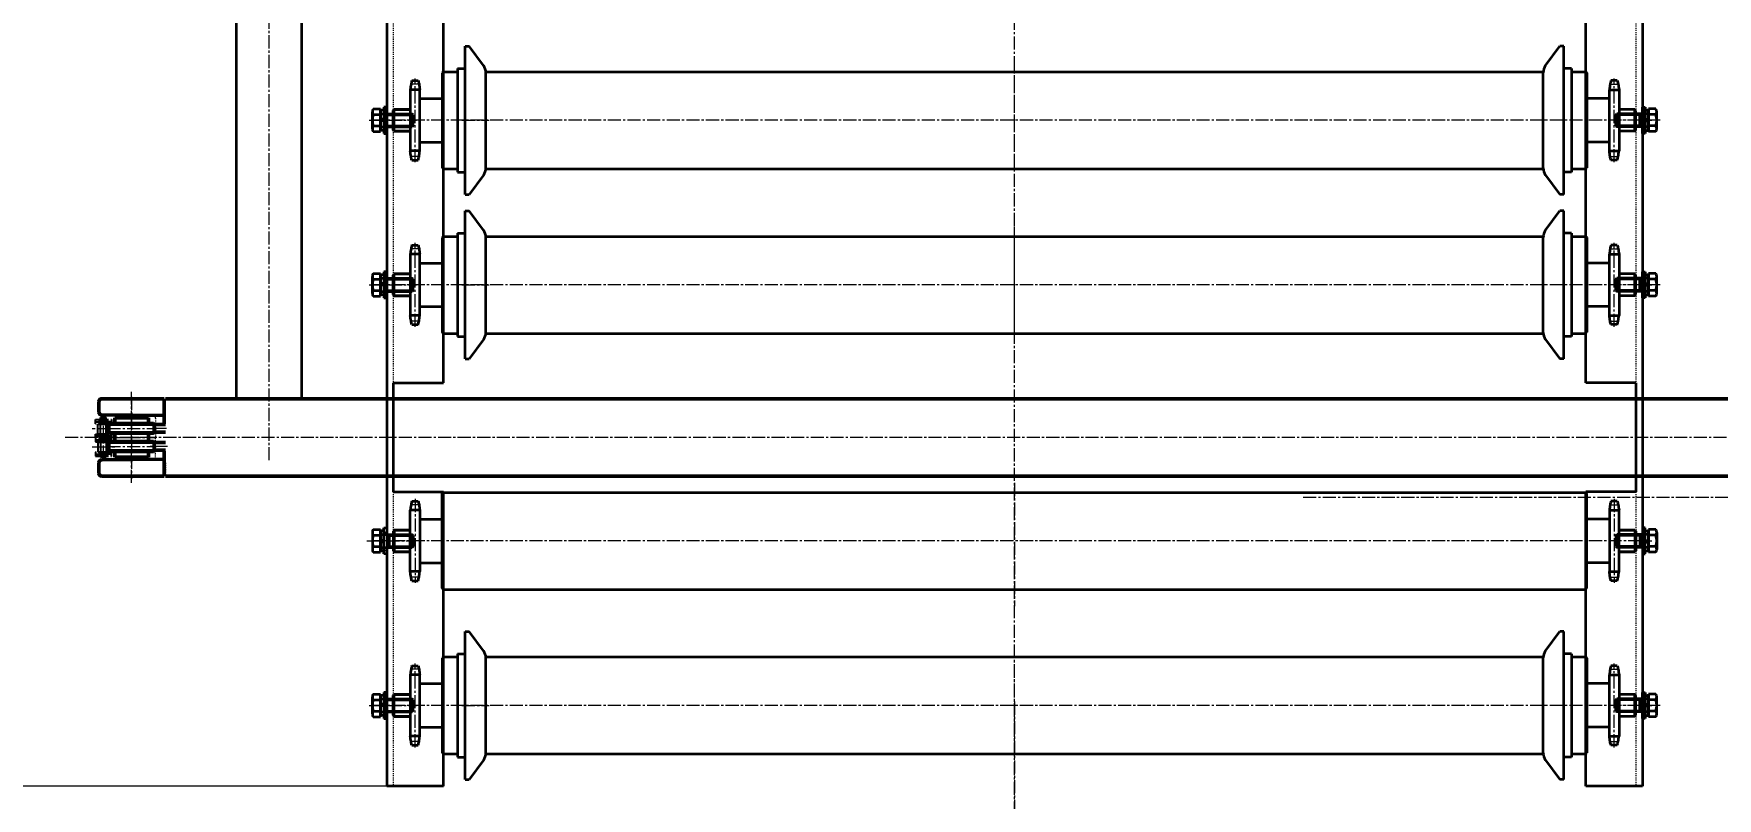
# Model space of a CAD drawing. Header units: millimetres. Extents: x -67280 to 67280, y -47520 to 47520.
# Drawn here: x -48148 to -46603, y -13419 to -12717 of the extents above; entities that cross this region are included whole.
import ezdxf

# ---------------------------------------------------------------- set-up
doc = ezdxf.new("R2010")
doc.units = ezdxf.units.MM
for name, pattern in [('双点画线', [22, 12, -2, 2, -2, 2, -2]), ('点画线', [18, 12, -2, 2, -2]), ('虚线', [2, 1, -1])]:
    doc.linetypes.add(name, pattern=pattern)
doc.layers.get('0').update_dxf_attribs({"lineweight": 35})
for name, color, linetype, lineweight in [('ACADAM_0', 7, 'Continuous', 18), ('ACADAM_11', 3, '双点画线', 18), ('ACADAM_3', 6, '虚线', 18), ('ACADAM_7', 142, '点画线', 18), ('ACAD细实线', 2, 'Continuous', 18), ('EB0', 7, 'Continuous', 35), ('EB0_1', 7, 'Continuous', 35), ('中心线层', 1, '点画线', 18), ('剖面线层', 6, 'Continuous', 18), ('尺寸线层', 4, 'Continuous', 18), ('粗实线层', 7, 'Continuous', 35), ('虚线层', 100, '虚线', 18)]:
    doc.layers.add(name, color=color, linetype=linetype, lineweight=lineweight)
doc.styles.add('标准', font='', dxfattribs={"width": 0.667})
doc.styles.get('标准').set_extended_font_data('宋体')
doc.dimstyles.new('标准', dxfattribs={"dimscale": 160, "dimtxt": 2, "dimasz": 1, "dimexe": 1, "dimexo": 0, "dimgap": 1, "dimtad": 1, "dimdec": 1, "dimdsep": 46, "dimtxsty": '标准', "dimblk": '_CAXARROW', "dimcen": 0, "dimdle": 2, "dimaunit": 1, "dimadec": 0, "dimazin": 2, "dimtfac": 0.707107, "dimtdec": 3, "dimtmove": 0, "dimatfit": 3, "dimfxl": 0, "dimfrac": 2, "dimtolj": 1, "dimarcsym": 0})

# ---------------------------------------------------------------- blocks, each defined once
blk = doc.blocks.new('*X501')
at = {"layer": '尺寸线层', "linetype": 'Continuous', "lineweight": 18}
for points in [[(-51183.3, -8857.3), (-51163.3, -9017.3), (-51203.3, -9017.3)], [(-51183.3, -14032.3), (-51163.3, -13872.3), (-51203.3, -13872.3)]]:
    blk.add_hatch(color=0, dxfattribs=at).paths.add_polyline_path(points, flags=0)
at = {"layer": '尺寸线层', "color": 0}
for p, q in [((-50396.4, -8857.3), (-51343.3, -8857.3)), ((-46008, -14032.3), (-51343.3, -14032.3))]:
    blk.add_line(p, q, dxfattribs=at)
at = {"layer": '尺寸线层', "color": 0, "linetype": 'Continuous', "lineweight": 18}
blk.add_line((-51183.3, -8857.3), (-51183.3, -14032.3), dxfattribs=at)
at = {"layer": '尺寸线层', "color": 0, "insert": (-51503.3, -11444.8), "char_height": 320, "width": 1231.786, "attachment_point": 5, "rotation": 90, "line_spacing_factor": 1.15057, "style": '标准'}
blk.add_mtext('\\T1.1;5175', dxfattribs=at)
blk = doc.blocks.new('_CAXARROW')
blk.add_hatch(color=0).paths.add_polyline_path([(0, 0), (-1, 0.125), (-1, -0.125)], flags=0)
blk = doc.blocks.new('*X1348')
at = {"layer": '中心线层'}
blk.add_line((0, 1280), (0, -1473), dxfattribs=at)
blk = doc.blocks.new('*X1813')
at = {"layer": 'ACADAM_11', "linetype": '双点画线', "lineweight": 25}
for p, q in [((-14.7, 14.9), (-14.7, 16.8)), ((-14.7, 16.8), (0, 16.8)), ((-4.8, 18.8), (-9.9, 18.8)), ((-9.9, 16.8), (-9.9, 18.8)), ((-4.8, 17.6), (-9.9, 17.6)), ((-9.9, 13.1), (-9.9, 16.8)), ((-4.8, 16.8), (-4.8, 18.8)), ((-4.8, 13.1), (-4.8, 16.8)), ((0, 16.8), (0, 14.9)), ((-14.7, 13.1), (-14.7, 14.9)), ((-14.7, 14.9), (0, 14.9)), ((0, 14.9), (-14.7, 14.9)), ((0, 13.1), (-14.7, 13.1)), ((-14.7, 1.7), (-14.7, 3.5)), ((-14.7, 3.5), (0, 3.5)), ((0, 1.7), (-14.7, 1.7)), ((-14.7, 0), (-14.7, 1.6)), ((-14.7, 1.6), (0, 1.6)), ((-14.7, 0), (-14.7, -1.6)), ((0, 0), (-14.7, 0)), ((0, 0), (-14.7, 0)), ((-12.4, 3.8), (-12.4, 12.7)), ((-12.4, 12.7), (-2.3, 12.7)), ((-12.4, 3.8), (-2.3, 3.8)), ((-9.9, 12.7), (-9.9, 13.1)), ((-9.9, 3.8), (-9.9, 12.7)), ((-9.9, 3.5), (-9.9, 3.8)), ((-9.9, 0), (-9.9, 3.5)), ((-9.9, 0), (-9.9, -3.5)), ((-4.8, 12.7), (-4.8, 13.1)), ((-4.8, 3.8), (-4.8, 12.7)), ((-4.8, 3.5), (-4.8, 3.8)), ((-4.8, 0), (-4.8, 3.5)), ((-4.8, 0), (-4.8, -3.5)), ((-2.3, 3.8), (-2.3, 12.7)), ((0, 14.9), (0, 13.1)), ((0, 3.5), (0, 1.7)), ((0, 1.6), (0, 0)), ((0, -1.6), (0, 0)), ((-14.7, -1.6), (0, -1.6)), ((-14.7, -1.7), (-14.7, -3.5)), ((0, -1.7), (-14.7, -1.7)), ((-14.7, -3.5), (0, -3.5)), ((-14.7, -13.1), (-14.7, -14.9)), ((0, -13.1), (-14.7, -13.1)), ((-14.7, -14.9), (-14.7, -16.8)), ((-14.7, -14.9), (0, -14.9)), ((0, -14.9), (-14.7, -14.9)), ((-12.4, -3.8), (-2.3, -3.8)), ((-12.4, -3.8), (-12.4, -12.7)), ((-12.4, -12.7), (-2.3, -12.7)), ((-9.9, -3.5), (-9.9, -3.8)), ((-9.9, -3.8), (-9.9, -12.7)), ((-9.9, -12.7), (-9.9, -13.1)), ((-9.9, -13.1), (-9.9, -16.8)), ((-4.8, -3.5), (-4.8, -3.8)), ((-4.8, -3.8), (-4.8, -12.7)), ((-4.8, -12.7), (-4.8, -13.1)), ((-4.8, -13.1), (-4.8, -16.8)), ((-2.3, -3.8), (-2.3, -12.7)), ((0, -3.5), (0, -1.7)), ((0, -14.9), (0, -13.1)), ((0, -16.8), (0, -14.9)), ((-14.7, -16.8), (0, -16.8)), ((-9.9, -16.8), (-9.9, -17.6)), ((-4.8, -17.6), (-9.9, -17.6)), ((-4.8, -16.8), (-4.8, -17.6))]:
    blk.add_line(p, q, dxfattribs=at)
at = {"layer": '中心线层', "linetype": '点画线', "lineweight": 18}
for p, q in [((-7.3, -19), (-7.3, 19)), ((3, 8.3), (-17.7, 8.3)), ((-17.7, -8.3), (3, -8.3))]:
    blk.add_line(p, q, dxfattribs=at)
blk = doc.blocks.new('*X1799')
at = {"layer": 'ACADAM_0', "linetype": 'Continuous', "lineweight": 50}
for p, q in [((-2825, -482), (-2825, -491.9)), ((-2822.5, -479.5), (-2765, -479.5)), ((-2765, -479.5), (-2765, -502.5)), ((2764, -479.5), (-2764, -479.5)), ((-2765, -495), (-2822.5, -494.4)), ((-2815.2, -502.2), (-2815.8, -502.7)), ((-2815.8, -510.7), (-2815.8, -502.7)), ((-2815.8, -502.7), (-2774.2, -502.7)), ((-2774.8, -502.2), (-2815.2, -502.2)), ((-2810.5, -502.2), (-2810.5, -497)), ((-2810.5, -497), (-2779.5, -497)), ((-2807.1, -497), (-2807.1, -496.5)), ((-2807.1, -496.5), (-2782.9, -496.5)), ((-2805, -495.9), (-2805, -494.6)), ((-2805, -496.5), (-2805, -494.6)), ((-2785, -496.5), (-2785, -494.8)), ((-2785, -495.9), (-2785, -494.8)), ((-2782.9, -497), (-2782.9, -496.5)), ((-2779.5, -502.2), (-2779.5, -497)), ((-2774.2, -502.7), (-2774.8, -502.2)), ((-2774.2, -510.7), (-2774.2, -502.7)), ((-2774.2, -503.3), (-2764, -503.3)), ((-2815.8, -510.7), (-2774.2, -510.7)), ((-2815.2, -511.2), (-2815.8, -510.7)), ((-2815.2, -518.8), (-2815.8, -519.3)), ((-2815.8, -527.3), (-2815.8, -519.3)), ((-2815.8, -519.3), (-2774.2, -519.3)), ((-2774.8, -511.2), (-2815.2, -511.2)), ((-2774.8, -518.8), (-2815.2, -518.8)), ((-2810.5, -518.8), (-2810.5, -511.2)), ((-2779.5, -518.8), (-2779.5, -511.2)), ((-2774.2, -510.7), (-2774.8, -511.2)), ((-2774.2, -519.3), (-2774.8, -518.8)), ((-2764, -510.3), (-2774.2, -510.3)), ((-2774.2, -527.3), (-2774.2, -519.3)), ((-2764, -519.8), (-2774.2, -519.8)), ((-2825, -548), (-2825, -538.1)), ((-2765, -535), (-2822.5, -535.6)), ((-2815.8, -527.3), (-2774.2, -527.3)), ((-2774.8, -527.8), (-2815.2, -527.8)), ((-2810.5, -533), (-2810.5, -527.8)), ((-2810.5, -533), (-2779.5, -533)), ((-2807.1, -533.5), (-2807.1, -533)), ((-2807.1, -533.5), (-2782.9, -533.5)), ((-2805, -535.4), (-2805, -533.5)), ((-2805, -535.4), (-2805, -534.1)), ((-2785, -535.2), (-2785, -533.5)), ((-2782.9, -533.5), (-2782.9, -533)), ((-2779.5, -533), (-2779.5, -527.8)), ((-2774.2, -527.3), (-2774.8, -527.8)), ((-2774.2, -526.8), (-2764, -526.8)), ((-2765, -550.5), (-2765, -527.5)), ((-2822.5, -550.5), (-2765, -550.5)), ((2764, -550.5), (-2764, -550.5))]:
    blk.add_line(p, q, dxfattribs=at)
for centre, start, end in [((-2822.5, -482), 90, 180), ((-2822.5, -491.9), 180, 269.4271), ((-2822.5, -538.1), 90.5729, 180), ((-2822.5, -548), 180, 270)]:
    blk.add_arc(centre, 2.5, start, end, dxfattribs=at)
at = {"layer": 'ACADAM_11', "linetype": '双点画线', "lineweight": 25}
blk.add_line((-2815.2, -527.8), (-2815.8, -527.3), dxfattribs=at)
at = {"layer": 'ACADAM_3', "linetype": '虚线', "lineweight": 18}
for p, q in [((-2764, -491.7), (-2764, -479.7)), ((-2773, -497.4), (-2773, -515)), ((-2773, -532.6), (-2773, -515)), ((-2764, -538.3), (-2764, -550.3))]:
    blk.add_line(p, q, dxfattribs=at)
for centre, start, end in [((-2775.5, -497.4), 0, 89.4271), ((-2775.5, -532.6), 270.5729, 0)]:
    blk.add_arc(centre, 2.5, start, end, dxfattribs=at)
at = {"layer": 'ACADAM_7', "linetype": '点画线', "lineweight": 18}
blk.add_line((-2780, -515), (-2775.6, -515), dxfattribs=at)
at = {"layer": 'EB0_1'}
for p, q in [((-2699, 480), (-2699, -480)), ((-2639, 480), (-2639, -480))]:
    blk.add_line(p, q, dxfattribs=at)
at = {"layer": '中心线层', "linetype": '点画线', "lineweight": 18}
for p, q in [((-2669, 538), (-2669, -538)), ((-2795, -556.7), (-2795, -473.1)), ((-2795, -477.9), (-2795, -553.1)), ((-2817.1, -506.7), (-2772.2, -506.7)), ((-2763.1, -506.8), (-2776.2, -506.8)), ((-2824.7, -515), (-2788.4, -515)), ((-2817.1, -523.3), (-2772.2, -523.3)), ((-2816.9, -515), (-2772.5, -515)), ((-2774.3, -515), (-2806, -515)), ((-2762, -523.3), (-2778.7, -523.3))]:
    blk.add_line(p, q, dxfattribs=at)
at = {"layer": '中心线层'}
blk.add_line((2844.1, -515), (-2856.5, -515), dxfattribs=at)
at = {"layer": 'EB0'}
blk.add_blockref('*X1813', (-2813.5, -515.5), dxfattribs=at)
blk = doc.blocks.new('*X1823')
at = {"layer": 'EB0', "linetype": '点画线', "lineweight": 18}
for p, q in [((-570, -270.7), (-570, -170.6)), ((-1115.6, -190.8), (-1124.5, -190.8)), ((-1120, -262.5), (-1120, -185.5)), ((-24.4, -190.8), (-15.5, -190.8)), ((-20, -262.5), (-20, -185.5)), ((-1162.1, -224), (-1118.6, -224)), ((4.9, -224), (-1160.1, -224)), ((-1145.5, -224), (-1154.6, -224)), ((-1077, -224), (-1052, -224)), ((-63, -224), (-88, -224)), ((22.1, -224), (-21.4, -224)), ((5.5, -224), (14.6, -224)), ((-1115.6, -257.2), (-1124.5, -257.2)), ((-24.4, -257.2), (-15.5, -257.2)), ((-570, -421.7), (-570, -321.6)), ((-1120, -413.5), (-1120, -336.5)), ((-20, -413.5), (-20, -336.5)), ((-1115.6, -341.8), (-1124.5, -341.8)), ((-24.4, -341.8), (-15.5, -341.8)), ((-1162.1, -375), (-1118.6, -375)), ((4.9, -375), (-1160.1, -375)), ((-1145.5, -375), (-1154.6, -375)), ((-1077, -375), (-1052, -375)), ((-63, -375), (-88, -375)), ((22.1, -375), (-21.4, -375)), ((5.5, -375), (14.6, -375)), ((-1115.6, -408.2), (-1124.5, -408.2)), ((-24.4, -408.2), (-15.5, -408.2)), ((-570, -556.8), (-570, -669.9)), ((-1115.6, -576.8), (-1124.5, -576.8)), ((-1120, -571.5), (-1120, -648.5)), ((-24.4, -576.8), (-15.5, -576.8)), ((-20, -571.5), (-20, -648.5)), ((-1164.1, -610), (-1120.6, -610)), ((4.9, -610), (-1160.1, -610)), ((-1145.5, -610), (-1154.6, -610)), ((5.5, -610), (14.6, -610)), ((-1115.6, -643.2), (-1124.5, -643.2)), ((-24.4, -643.2), (-15.5, -643.2)), ((-570, -807.7), (-570, -707.6)), ((-1120, -799.5), (-1120, -722.5)), ((-20, -799.5), (-20, -722.5)), ((-1115.6, -727.8), (-1124.5, -727.8)), ((-24.4, -727.8), (-15.5, -727.8)), ((-1162.1, -761), (-1118.6, -761)), ((4.9, -761), (-1160.1, -761)), ((-1145.5, -761), (-1154.6, -761)), ((-1077, -761), (-1052, -761)), ((-63, -761), (-88, -761)), ((22.1, -761), (-21.4, -761)), ((5.5, -761), (14.6, -761)), ((-1115.6, -794.2), (-1124.5, -794.2)), ((-24.4, -794.2), (-15.5, -794.2))]:
    blk.add_line(p, q, dxfattribs=at)
at = {"layer": 'EB0'}
for p, q in [((-1159.1, -231.8), (-1159.1, -216.2)), ((-1158.3, -213.6), (-1151.6, -213.6)), ((-1151.6, -234.4), (-1151.6, -213.6)), ((-1151.6, -214.8), (-1151.6, -233.2)), ((-1148.5, -214.8), (-1151.6, -214.8)), ((-1148.5, -212), (-1148.5, -236)), ((-1146, -212), (-1148.5, -212)), ((-1148.5, -214.8), (-1148.5, -233.2)), ((-1146, -236), (-1146, -212)), ((6, -236), (6, -212)), ((6, -212), (8.5, -212)), ((8.5, -212), (8.5, -236)), ((8.5, -214.8), (8.5, -233.2)), ((8.5, -214.8), (11.6, -214.8)), ((11.6, -234.4), (11.6, -213.6)), ((18.3, -213.6), (11.6, -213.6)), ((11.6, -214.8), (11.6, -233.2)), ((19.1, -231.8), (19.1, -216.2)), ((-1158.3, -218.8), (-1151.6, -218.8)), ((-1158.3, -229.2), (-1151.6, -229.2)), ((-1151.6, -230), (-1151.6, -218)), ((-1151.6, -218), (-1122.5, -218)), ((-1148.5, -223.2), (-1151.6, -222.4)), ((-1148.9, -224.7), (-1151.6, -224)), ((-1151.6, -230), (-1122.5, -230)), ((-1148.5, -224.8), (-1148.9, -224.7)), ((-1146, -217.5), (-1148.5, -217.5)), ((-1148.5, -230.5), (-1146, -230.5)), ((-1145.6, -230), (-1145.6, -218)), ((-1145.6, -218.9), (-1123.6, -218.9)), ((-1145.6, -229.1), (-1123.6, -229.1)), ((-1121.6, -218.9), (-1122.5, -218)), ((-1122.5, -230), (-1122.5, -218)), ((-1121.6, -229.1), (-1122.5, -230)), ((-1121.6, -229.1), (-1121.6, -218.9)), ((-18.4, -218.9), (-17.5, -218)), ((-18.4, -229.1), (-18.4, -218.9)), ((3.6, -218.9), (-18.4, -218.9)), ((-18.4, -229.1), (-17.5, -230)), ((3.6, -229.1), (-18.4, -229.1)), ((11.6, -218), (-17.5, -218)), ((-17.5, -230), (-17.5, -218)), ((11.6, -230), (-17.5, -230)), ((3.6, -230), (3.6, -218)), ((6, -217.5), (8.5, -217.5)), ((8.5, -230.5), (6, -230.5)), ((8.5, -223.2), (11.6, -222.4)), ((8.5, -224.8), (8.9, -224.7)), ((8.9, -224.7), (11.6, -224)), ((11.6, -230), (11.6, -218)), ((18.3, -218.8), (11.6, -218.8)), ((18.3, -229.2), (11.6, -229.2)), ((-1158.3, -234.4), (-1151.6, -234.4)), ((-1148.5, -233.2), (-1151.6, -233.2)), ((-1148.5, -236), (-1146, -236)), ((8.5, -236), (6, -236)), ((8.5, -233.2), (11.6, -233.2)), ((18.3, -234.4), (11.6, -234.4)), ((-1159.1, -382.8), (-1159.1, -367.2)), ((-1158.3, -364.6), (-1151.6, -364.6)), ((-1158.3, -369.8), (-1151.6, -369.8)), ((-1151.6, -385.4), (-1151.6, -364.6)), ((-1151.6, -365.8), (-1151.6, -384.2)), ((-1148.5, -365.8), (-1151.6, -365.8)), ((-1151.6, -381), (-1151.6, -369)), ((-1151.6, -369), (-1122.5, -369)), ((-1148.5, -363), (-1148.5, -387)), ((-1146, -363), (-1148.5, -363)), ((-1148.5, -365.8), (-1148.5, -384.2)), ((-1146, -368.5), (-1148.5, -368.5)), ((-1146, -387), (-1146, -363)), ((-1145.6, -381), (-1145.6, -369)), ((-1145.6, -369.9), (-1123.6, -369.9)), ((-1121.6, -369.9), (-1122.5, -369)), ((-1122.5, -381), (-1122.5, -369)), ((-1121.6, -380.1), (-1121.6, -369.9)), ((-18.4, -369.9), (-17.5, -369)), ((-18.4, -380.1), (-18.4, -369.9)), ((3.6, -369.9), (-18.4, -369.9)), ((11.6, -369), (-17.5, -369)), ((-17.5, -381), (-17.5, -369)), ((3.6, -381), (3.6, -369)), ((6, -387), (6, -363)), ((6, -363), (8.5, -363)), ((6, -368.5), (8.5, -368.5)), ((8.5, -363), (8.5, -387)), ((8.5, -365.8), (8.5, -384.2)), ((8.5, -365.8), (11.6, -365.8)), ((11.6, -385.4), (11.6, -364.6)), ((18.3, -364.6), (11.6, -364.6)), ((11.6, -365.8), (11.6, -384.2)), ((11.6, -381), (11.6, -369)), ((18.3, -369.8), (11.6, -369.8)), ((19.1, -382.8), (19.1, -367.2)), ((-1158.3, -380.2), (-1151.6, -380.2)), ((-1158.3, -385.4), (-1151.6, -385.4)), ((-1148.5, -374.2), (-1151.6, -373.4)), ((-1148.9, -375.7), (-1151.6, -375)), ((-1151.6, -381), (-1122.5, -381)), ((-1148.5, -384.2), (-1151.6, -384.2)), ((-1148.5, -375.8), (-1148.9, -375.7)), ((-1148.5, -381.5), (-1146, -381.5)), ((-1145.6, -380.1), (-1123.6, -380.1)), ((-1121.6, -380.1), (-1122.5, -381)), ((-18.4, -380.1), (-17.5, -381)), ((3.6, -380.1), (-18.4, -380.1)), ((11.6, -381), (-17.5, -381)), ((8.5, -381.5), (6, -381.5)), ((8.5, -374.2), (11.6, -373.4)), ((8.5, -375.8), (8.9, -375.7)), ((8.5, -384.2), (11.6, -384.2)), ((8.9, -375.7), (11.6, -375)), ((18.3, -380.2), (11.6, -380.2)), ((18.3, -385.4), (11.6, -385.4)), ((-1148.5, -387), (-1146, -387)), ((8.5, -387), (6, -387)), ((-1140, -465), (-1140, -565)), ((0, -465), (0, -565)), ((-1159.1, -602.2), (-1159.1, -617.8)), ((-1158.3, -599.6), (-1151.6, -599.6)), ((-1151.6, -599.6), (-1151.6, -620.4)), ((-1151.6, -619.2), (-1151.6, -600.8)), ((-1148.5, -600.8), (-1151.6, -600.8)), ((-1148.5, -622), (-1148.5, -598)), ((-1148.5, -598), (-1146, -598)), ((-1148.5, -619.2), (-1148.5, -600.8)), ((-1146, -598), (-1146, -622)), ((8.5, -598), (6, -598)), ((6, -598), (6, -622)), ((8.5, -622), (8.5, -598)), ((8.5, -619.2), (8.5, -600.8)), ((8.5, -600.8), (11.6, -600.8)), ((11.6, -599.6), (11.6, -620.4)), ((18.3, -599.6), (11.6, -599.6)), ((11.6, -619.2), (11.6, -600.8)), ((19.1, -602.2), (19.1, -617.8)), ((-1158.3, -604.8), (-1151.6, -604.8)), ((-1158.3, -615.2), (-1151.6, -615.2)), ((-1151.6, -604), (-1151.6, -616)), ((-1151.6, -604), (-1122.5, -604)), ((-1148.9, -609.3), (-1151.6, -610)), ((-1148.5, -610.8), (-1151.6, -611.6)), ((-1151.6, -616), (-1122.5, -616)), ((-1148.5, -609.2), (-1148.9, -609.3)), ((-1148.5, -603.5), (-1146, -603.5)), ((-1146, -616.5), (-1148.5, -616.5)), ((-1143.6, -604), (-1143.6, -616)), ((-1143.6, -604.9), (-1121.6, -604.9)), ((-1143.6, -615.1), (-1121.6, -615.1)), ((-1121.6, -604.9), (-1122.5, -604)), ((-1122.5, -604), (-1122.5, -616)), ((-1121.6, -615.1), (-1122.5, -616)), ((-1121.6, -604.9), (-1121.6, -615.1)), ((-18.4, -604.9), (-17.5, -604)), ((-18.4, -604.9), (-18.4, -615.1)), ((3.6, -604.9), (-18.4, -604.9)), ((-18.4, -615.1), (-17.5, -616)), ((3.6, -615.1), (-18.4, -615.1)), ((-17.5, -604), (-17.5, -616)), ((11.6, -604), (-17.5, -604)), ((11.6, -616), (-17.5, -616)), ((3.6, -604), (3.6, -616)), ((8.5, -603.5), (6, -603.5)), ((6, -616.5), (8.5, -616.5)), ((8.5, -609.2), (8.9, -609.3)), ((8.5, -610.8), (11.6, -611.6)), ((8.9, -609.3), (11.6, -610)), ((11.6, -604), (11.6, -616)), ((18.3, -604.8), (11.6, -604.8)), ((18.3, -615.2), (11.6, -615.2)), ((-1158.3, -620.4), (-1151.6, -620.4)), ((-1148.5, -619.2), (-1151.6, -619.2)), ((-1146, -622), (-1148.5, -622)), ((6, -622), (8.5, -622)), ((8.5, -619.2), (11.6, -619.2)), ((18.3, -620.4), (11.6, -620.4)), ((-1159.1, -768.8), (-1159.1, -753.2)), ((-1158.3, -750.6), (-1151.6, -750.6)), ((-1158.3, -755.8), (-1151.6, -755.8)), ((-1151.6, -771.4), (-1151.6, -750.6)), ((-1151.6, -751.8), (-1151.6, -770.2)), ((-1148.5, -751.8), (-1151.6, -751.8)), ((-1151.6, -767), (-1151.6, -755)), ((-1151.6, -755), (-1122.5, -755)), ((-1148.5, -749), (-1148.5, -773)), ((-1146, -749), (-1148.5, -749)), ((-1148.5, -751.8), (-1148.5, -770.2)), ((-1146, -754.5), (-1148.5, -754.5)), ((-1146, -773), (-1146, -749)), ((-1145.6, -767), (-1145.6, -755)), ((-1145.6, -755.9), (-1123.6, -755.9)), ((-1121.6, -755.9), (-1122.5, -755)), ((-1122.5, -767), (-1122.5, -755)), ((-1121.6, -766.1), (-1121.6, -755.9)), ((-18.4, -755.9), (-17.5, -755)), ((-18.4, -766.1), (-18.4, -755.9)), ((3.6, -755.9), (-18.4, -755.9)), ((11.6, -755), (-17.5, -755)), ((-17.5, -767), (-17.5, -755)), ((3.6, -767), (3.6, -755)), ((6, -773), (6, -749)), ((6, -749), (8.5, -749)), ((6, -754.5), (8.5, -754.5)), ((8.5, -749), (8.5, -773)), ((8.5, -751.8), (8.5, -770.2)), ((8.5, -751.8), (11.6, -751.8)), ((11.6, -771.4), (11.6, -750.6)), ((18.3, -750.6), (11.6, -750.6)), ((11.6, -751.8), (11.6, -770.2)), ((11.6, -767), (11.6, -755)), ((18.3, -755.8), (11.6, -755.8)), ((19.1, -768.8), (19.1, -753.2)), ((-1158.3, -766.2), (-1151.6, -766.2)), ((-1158.3, -771.4), (-1151.6, -771.4)), ((-1148.5, -760.2), (-1151.6, -759.4)), ((-1148.9, -761.7), (-1151.6, -761)), ((-1151.6, -767), (-1122.5, -767)), ((-1148.5, -770.2), (-1151.6, -770.2)), ((-1148.5, -761.8), (-1148.9, -761.7)), ((-1148.5, -767.5), (-1146, -767.5)), ((-1145.6, -766.1), (-1123.6, -766.1)), ((-1121.6, -766.1), (-1122.5, -767)), ((-18.4, -766.1), (-17.5, -767)), ((3.6, -766.1), (-18.4, -766.1)), ((11.6, -767), (-17.5, -767)), ((8.5, -767.5), (6, -767.5)), ((8.5, -760.2), (11.6, -759.4)), ((8.5, -761.8), (8.9, -761.7)), ((8.5, -770.2), (11.6, -770.2)), ((8.9, -761.7), (11.6, -761)), ((18.3, -766.2), (11.6, -766.2)), ((18.3, -771.4), (11.6, -771.4)), ((-1148.5, -773), (-1146, -773)), ((8.5, -773), (6, -773))]:
    blk.add_line(p, q, dxfattribs=at)
at = {"layer": 'EB0', "color": 1, "linetype": '点画线', "lineweight": 18}
for p, q in [((-1145, -224), (-1153.5, -224)), ((5, -224), (13.5, -224)), ((-1145, -375), (-1153.5, -375)), ((5, -375), (13.5, -375)), ((-1143, -610), (-1151.5, -610)), ((5, -610), (13.5, -610)), ((-1145, -761), (-1153.5, -761)), ((5, -761), (13.5, -761))]:
    blk.add_line(p, q, dxfattribs=at)
at = {"layer": 'EB0'}
for centre, radius, start, end in [((-1154.3, -216.2), 4.79, 147.1328, 212.8672), ((14.3, -216.2), 4.79, 327.1328, 32.8672), ((-1141.1, -224), 18, 163.2213, 196.7787), ((-1154.3, -231.8), 4.79, 147.1328, 212.8672), ((1.1, -224), 18, 343.2213, 16.7787), ((14.3, -231.8), 4.79, 327.1328, 32.8672), ((-1154.3, -367.2), 4.79, 147.1328, 212.8672), ((-1141.1, -375), 18, 163.2213, 196.7787), ((14.3, -367.2), 4.79, 327.1328, 32.8672), ((1.1, -375), 18, 343.2213, 16.7787), ((-1154.3, -382.8), 4.79, 147.1328, 212.8672), ((14.3, -382.8), 4.79, 327.1328, 32.8672), ((-1154.3, -602.2), 4.79, 147.1328, 212.8672), ((14.3, -602.2), 4.79, 327.1328, 32.8672), ((-1141.1, -610), 18, 163.2213, 196.7787), ((-1154.3, -617.8), 4.79, 147.1328, 212.8672), ((1.1, -610), 18, 343.2213, 16.7787), ((14.3, -617.8), 4.79, 327.1328, 32.8672), ((-1154.3, -753.2), 4.79, 147.1328, 212.8672), ((-1141.1, -761), 18, 163.2213, 196.7787), ((14.3, -753.2), 4.79, 327.1328, 32.8672), ((1.1, -761), 18, 343.2213, 16.7787), ((-1154.3, -768.8), 4.79, 147.1328, 212.8672), ((14.3, -768.8), 4.79, 327.1328, 32.8672)]:
    blk.add_arc(centre, radius, start, end, dxfattribs=at)
at = {"layer": 'EB0_1', "linetype": 'Continuous', "lineweight": 35}
for p, q in [((-1124.5, -234), (-1139, -234)), ((-1124.5, -385), (-1139, -385)), ((-1124.5, -771), (-1139, -771))]:
    blk.add_line(p, q, dxfattribs=at)
at = {"layer": '剖面线层', "linetype": 'Continuous', "lineweight": 18}
for p, q in [((-1146.4, -217.5), (-1148.5, -215.4)), ((-1146, -213.7), (-1147.7, -212)), ((8.5, -216), (6, -213.5)), ((8.5, -233), (6, -230.5)), ((-1146, -234.9), (-1148.5, -232.4)), ((7.3, -236), (6, -234.7)), ((-1146.4, -368.5), (-1148.5, -366.4)), ((-1146, -364.7), (-1147.7, -363)), ((8.5, -367), (6, -364.5)), ((-1146, -385.9), (-1148.5, -383.4)), ((8.5, -384), (6, -381.5)), ((7.3, -387), (6, -385.7)), ((-1146, -603.2), (-1148.5, -600.7)), ((-1146, -599), (-1147, -598)), ((6, -599), (7, -598)), ((6, -603.2), (8.5, -600.7)), ((-1146, -620.2), (-1148.5, -617.7)), ((6, -620.2), (8.5, -617.7)), ((-1146.4, -754.5), (-1148.5, -752.4)), ((-1146, -750.7), (-1147.7, -749)), ((8.5, -753), (6, -750.5)), ((-1146, -771.9), (-1148.5, -769.4)), ((8.5, -770), (6, -767.5)), ((7.3, -773), (6, -771.7))]:
    blk.add_line(p, q, dxfattribs=at)
at = {"layer": '粗实线层'}
for p, q in [((-1146, 835), (-1146, -835)), ((6, 835), (6, -835)), ((-1140, -465), (-1094, -465)), ((0, -465), (-46, -465)), ((-1140, -565), (-1094, -565)), ((-1094, -655), (-1094, -565)), ((-1094, -835), (-1094, -565)), ((0, -565), (-46, -565)), ((-46, -655), (-46, -565)), ((-46, -835), (-46, -565)), ((-1094, -835), (-1146, -835)), ((6, -835), (-46, -835))]:
    blk.add_line(p, q, dxfattribs=at)
at = {"layer": '粗实线层', "linetype": 'Continuous', "lineweight": 35}
for p, q in [((-1074, -156), (-1070.3, -156)), ((-1074, -292), (-1074, -156)), ((-1057.1, -173.8), (-1070.3, -156)), ((-82.9, -173.8), (-69.7, -156)), ((-66, -156), (-69.7, -156)), ((-66, -292), (-66, -156)), ((-1094, -179.5), (-1095, -180.5)), ((-1095, -180.5), (-1095, -267.5)), ((-1094, -179.5), (-1081, -179.5)), ((-1081, -176.5), (-1074, -176.5)), ((-1081, -176.5), (-1081, -271.5)), ((-1055, -179.5), (-85, -179.5)), ((-1055, -267.7), (-1055, -180.3)), ((-85, -267.7), (-85, -180.3)), ((-59, -176.5), (-66, -176.5)), ((-59, -176.5), (-59, -271.5)), ((-59, -179.5), (-46, -179.5)), ((-46, -179.5), (-45, -180.5)), ((-45, -180.5), (-45, -267.5)), ((-1124.5, -195.9), (-1124.5, -252.1)), ((-1115.6, -195.9), (-1124.5, -195.9)), ((-1122.9, -187.5), (-1117.1, -187.5)), ((-1115.6, -252.1), (-1115.6, -195.9)), ((-24.4, -195.9), (-15.5, -195.9)), ((-24.4, -252.1), (-24.4, -195.9)), ((-17.1, -187.5), (-22.9, -187.5)), ((-15.5, -195.9), (-15.5, -252.1)), ((-1140, -215), (-1139, -214)), ((-1140, -233), (-1140, -215)), ((-1139, -234), (-1139, -214)), ((-1124.5, -214), (-1139, -214)), ((-1139, -214), (-1124.5, -214)), ((-1115.6, -204), (-1095, -204)), ((-24.4, -204), (-45, -204)), ((-1, -214), (-15.5, -214)), ((0, -215), (-1, -214)), ((-1, -234), (-1, -214)), ((0, -233), (0, -215)), ((-1139, -234), (-1140, -233)), ((-1139, -234), (-1124.5, -234)), ((-1115.6, -244), (-1095, -244)), ((-24.4, -244), (-45, -244)), ((-1, -234), (-15.5, -234)), ((-1, -234), (0, -233)), ((-1115.6, -252.1), (-1124.5, -252.1)), ((-1122.9, -260.5), (-1117.1, -260.5)), ((-24.4, -252.1), (-15.5, -252.1)), ((-17.1, -260.5), (-22.9, -260.5)), ((-1094, -268.5), (-1095, -267.5)), ((-1094, -268.5), (-1081, -268.5)), ((-1081, -271.5), (-1074, -271.5)), ((-1057.1, -274.2), (-1070.3, -292)), ((-1055, -268.5), (-85, -268.5)), ((-82.9, -274.2), (-69.7, -292)), ((-59, -271.5), (-66, -271.5)), ((-59, -268.5), (-46, -268.5)), ((-46, -268.5), (-45, -267.5)), ((-1074, -292), (-1070.3, -292)), ((-66, -292), (-69.7, -292)), ((-1074, -307), (-1070.3, -307)), ((-1074, -443), (-1074, -307)), ((-1057.1, -324.8), (-1070.3, -307)), ((-82.9, -324.8), (-69.7, -307)), ((-66, -307), (-69.7, -307)), ((-66, -443), (-66, -307)), ((-1122.9, -338.5), (-1117.1, -338.5)), ((-1094, -330.5), (-1095, -331.5)), ((-1095, -331.5), (-1095, -418.5)), ((-1094, -330.5), (-1081, -330.5)), ((-1081, -327.5), (-1074, -327.5)), ((-1081, -327.5), (-1081, -422.5)), ((-1055, -330.5), (-85, -330.5)), ((-1055, -418.7), (-1055, -331.3)), ((-85, -418.7), (-85, -331.3)), ((-59, -327.5), (-66, -327.5)), ((-59, -327.5), (-59, -422.5)), ((-59, -330.5), (-46, -330.5)), ((-46, -330.5), (-45, -331.5)), ((-45, -331.5), (-45, -418.5)), ((-17.1, -338.5), (-22.9, -338.5)), ((-1115.6, -346.9), (-1124.5, -346.9)), ((-1124.5, -346.9), (-1124.5, -403.1)), ((-1115.6, -403.1), (-1115.6, -346.9)), ((-1115.6, -355), (-1095, -355)), ((-24.4, -355), (-45, -355)), ((-24.4, -346.9), (-15.5, -346.9)), ((-24.4, -403.1), (-24.4, -346.9)), ((-15.5, -346.9), (-15.5, -403.1)), ((-1140, -366), (-1139, -365)), ((-1140, -384), (-1140, -366)), ((-1139, -385), (-1139, -365)), ((-1124.5, -365), (-1139, -365)), ((-1139, -365), (-1124.5, -365)), ((-1, -365), (-15.5, -365)), ((0, -366), (-1, -365)), ((-1, -385), (-1, -365)), ((0, -384), (0, -366)), ((-1139, -385), (-1140, -384)), ((-1139, -385), (-1124.5, -385)), ((-1, -385), (-15.5, -385)), ((-1, -385), (0, -384)), ((-1115.6, -395), (-1095, -395)), ((-24.4, -395), (-45, -395)), ((-1115.6, -403.1), (-1124.5, -403.1)), ((-1122.9, -411.5), (-1117.1, -411.5)), ((-24.4, -403.1), (-15.5, -403.1)), ((-17.1, -411.5), (-22.9, -411.5)), ((-1094, -419.5), (-1095, -418.5)), ((-1094, -419.5), (-1081, -419.5)), ((-1081, -422.5), (-1074, -422.5)), ((-1057.1, -425.2), (-1070.3, -443)), ((-1055, -419.5), (-85, -419.5)), ((-82.9, -425.2), (-69.7, -443)), ((-59, -422.5), (-66, -422.5)), ((-59, -419.5), (-46, -419.5)), ((-46, -419.5), (-45, -418.5)), ((-1074, -443), (-1070.3, -443)), ((-66, -443), (-69.7, -443)), ((-1094, -565.5), (-1095, -566.5)), ((-1095, -653.5), (-1095, -566.5)), ((-1094, -565.5), (-46, -565.5)), ((-46, -565.5), (-45, -566.5)), ((-45, -653.5), (-45, -566.5)), ((-1115.6, -581.9), (-1124.5, -581.9)), ((-1124.5, -638.1), (-1124.5, -581.9)), ((-1122.9, -573.5), (-1117.1, -573.5)), ((-1115.6, -581.9), (-1115.6, -638.1)), ((-24.4, -581.9), (-15.5, -581.9)), ((-24.4, -581.9), (-24.4, -638.1)), ((-17.1, -573.5), (-22.9, -573.5)), ((-15.5, -638.1), (-15.5, -581.9)), ((-1139, -600), (-1140, -601)), ((-1140, -601), (-1140, -619)), ((-1139, -600), (-1139, -620)), ((-1124.5, -600), (-1139, -600)), ((-1139, -600), (-1124.5, -600)), ((-1115.6, -590), (-1095, -590)), ((-24.4, -590), (-45, -590)), ((-15.5, -600), (-1, -600)), ((-1, -600), (-15.5, -600)), ((-1, -600), (0, -601)), ((-1, -600), (-1, -620)), ((0, -601), (0, -619)), ((-1140, -619), (-1139, -620)), ((-1124.5, -620), (-1139, -620)), ((-1139, -620), (-1124.5, -620)), ((-1115.6, -630), (-1095, -630)), ((-24.4, -630), (-45, -630)), ((-15.5, -620), (-1, -620)), ((-1, -620), (-15.5, -620)), ((0, -619), (-1, -620)), ((-1115.6, -638.1), (-1124.5, -638.1)), ((-1122.9, -646.5), (-1117.1, -646.5)), ((-24.4, -638.1), (-15.5, -638.1)), ((-17.1, -646.5), (-22.9, -646.5)), ((-1094, -654.5), (-1095, -653.5)), ((-1094, -654.5), (-46, -654.5)), ((-46, -654.5), (-45, -653.5)), ((-1074, -693), (-1070.3, -693)), ((-1074, -829), (-1074, -693)), ((-1057.1, -710.8), (-1070.3, -693)), ((-82.9, -710.8), (-69.7, -693)), ((-66, -693), (-69.7, -693)), ((-66, -829), (-66, -693)), ((-1122.9, -724.5), (-1117.1, -724.5)), ((-1094, -716.5), (-1095, -717.5)), ((-1095, -717.5), (-1095, -804.5)), ((-1094, -716.5), (-1081, -716.5)), ((-1081, -713.5), (-1074, -713.5)), ((-1081, -713.5), (-1081, -808.5)), ((-1055, -716.5), (-85, -716.5)), ((-1055, -804.7), (-1055, -717.3)), ((-85, -804.7), (-85, -717.3)), ((-59, -713.5), (-66, -713.5)), ((-59, -713.5), (-59, -808.5)), ((-59, -716.5), (-46, -716.5)), ((-46, -716.5), (-45, -717.5)), ((-45, -717.5), (-45, -804.5)), ((-17.1, -724.5), (-22.9, -724.5)), ((-1115.6, -732.9), (-1124.5, -732.9)), ((-1124.5, -732.9), (-1124.5, -789.1)), ((-1115.6, -789.1), (-1115.6, -732.9)), ((-1115.6, -741), (-1095, -741)), ((-24.4, -741), (-45, -741)), ((-24.4, -732.9), (-15.5, -732.9)), ((-24.4, -789.1), (-24.4, -732.9)), ((-15.5, -732.9), (-15.5, -789.1)), ((-1140, -752), (-1139, -751)), ((-1140, -770), (-1140, -752)), ((-1139, -771), (-1139, -751)), ((-1124.5, -751), (-1139, -751)), ((-1139, -751), (-1124.5, -751)), ((-1, -751), (-15.5, -751)), ((0, -752), (-1, -751)), ((-1, -771), (-1, -751)), ((0, -770), (0, -752)), ((-1139, -771), (-1140, -770)), ((-1139, -771), (-1124.5, -771)), ((-1, -771), (-15.5, -771)), ((-1, -771), (0, -770)), ((-1115.6, -781), (-1095, -781)), ((-24.4, -781), (-45, -781)), ((-1115.6, -789.1), (-1124.5, -789.1)), ((-1122.9, -797.5), (-1117.1, -797.5)), ((-24.4, -789.1), (-15.5, -789.1)), ((-17.1, -797.5), (-22.9, -797.5)), ((-1094, -805.5), (-1095, -804.5)), ((-1094, -805.5), (-1081, -805.5)), ((-1081, -808.5), (-1074, -808.5)), ((-1057.1, -811.2), (-1070.3, -829)), ((-1055, -805.5), (-85, -805.5)), ((-82.9, -811.2), (-69.7, -829)), ((-59, -808.5), (-66, -808.5)), ((-59, -805.5), (-46, -805.5)), ((-46, -805.5), (-45, -804.5)), ((-1074, -829), (-1070.3, -829)), ((-66, -829), (-69.7, -829))]:
    blk.add_line(p, q, dxfattribs=at)
at = {"layer": '粗实线层'}
for points in [[(-1094, -465), (-1094, 465)], [(-46, -465), (-46, 465)]]:
    blk.add_lwpolyline(points, dxfattribs=at)
at = {"layer": '粗实线层', "linetype": 'Continuous', "lineweight": 35}
for centre, start, end in [((-1066, -180.3), 0, 36.4128), ((-74, -180.3), 143.5872, 180), ((-1066, -267.7), 323.5872, 360), ((-74, -267.7), 180, 216.4128), ((-1066, -331.3), 0, 36.4128), ((-74, -331.3), 143.5872, 180), ((-1066, -418.7), 323.5872, 360), ((-74, -418.7), 180, 216.4128), ((-1066, -717.3), 0, 36.4128), ((-74, -717.3), 143.5872, 180), ((-1066, -804.7), 323.5872, 360), ((-74, -804.7), 180, 216.4128)]:
    blk.add_arc(centre, 11, start, end, dxfattribs=at)
for points, knots in [([(-1122.9, -187.5), (-1123.2, -188.6), (-1123.9, -191.4), (-1124.2, -194.2), (-1124.5, -195.9)], [0, 0, 0, 0, 2604.82295, 6509.925517, 6509.925517, 6509.925517, 6509.925517]), ([(-1117.1, -187.5), (-1116.8, -188.6), (-1116.1, -191.4), (-1115.8, -194.2), (-1115.6, -195.9)], [0, 0, 0, 0, 2586.640644, 6464.484632, 6464.484632, 6464.484632, 6464.484632]), ([(-22.9, -187.5), (-23.2, -188.6), (-23.9, -191.4), (-24.2, -194.2), (-24.4, -195.9)], [0, 0, 0, 0, 451.124175, 1127.441224, 1127.441224, 1127.441224, 1127.441224]), ([(-17.1, -187.5), (-16.8, -188.6), (-16.1, -191.4), (-15.8, -194.2), (-15.5, -195.9)], [0, 0, 0, 0, 459.095879, 1147.363961, 1147.363961, 1147.363961, 1147.363961]), ([(-1122.9, -260.5), (-1123.2, -259.4), (-1123.9, -256.6), (-1124.2, -253.8), (-1124.5, -252.1)], [0, 0, 0, 0, 2547.372763, 6366.347068, 6366.347068, 6366.347068, 6366.347068]), ([(-1117.1, -260.5), (-1116.8, -259.4), (-1116.1, -256.6), (-1115.8, -253.8), (-1115.6, -252.1)], [0, 0, 0, 0, 2529.420731, 6321.48168, 6321.48168, 6321.48168, 6321.48168]), ([(-22.9, -260.5), (-23.2, -259.4), (-23.9, -256.6), (-24.2, -253.8), (-24.4, -252.1)], [0, 0, 0, 0, 614.131026, 1534.824944, 1534.824944, 1534.824944, 1534.824944]), ([(-17.1, -260.5), (-16.8, -259.4), (-16.1, -256.6), (-15.8, -253.8), (-15.5, -252.1)], [0, 0, 0, 0, 622.616515, 1556.031722, 1556.031722, 1556.031722, 1556.031722]), ([(-1122.9, -338.5), (-1123.2, -339.6), (-1123.9, -342.4), (-1124.2, -345.2), (-1124.5, -346.9)], [0, 0, 0, 0, 2493.352045, 6231.339485, 6231.339485, 6231.339485, 6231.339485]), ([(-1117.1, -338.5), (-1116.8, -339.6), (-1116.1, -342.4), (-1115.8, -345.2), (-1115.6, -346.9)], [0, 0, 0, 0, 2475.838257, 6187.56935, 6187.56935, 6187.56935, 6187.56935]), ([(-22.9, -338.5), (-23.2, -339.6), (-23.9, -342.4), (-24.2, -345.2), (-24.4, -346.9)], [0, 0, 0, 0, 826.728757, 2066.145275, 2066.145275, 2066.145275, 2066.145275]), ([(-17.1, -338.5), (-16.8, -339.6), (-16.1, -342.4), (-15.8, -345.2), (-15.5, -346.9)], [0, 0, 0, 0, 835.466537, 2087.982573, 2087.982573, 2087.982573, 2087.982573]), ([(-1122.9, -411.5), (-1123.2, -410.4), (-1123.9, -407.6), (-1124.2, -404.8), (-1124.5, -403.1)], [0, 0, 0, 0, 2458.341445, 6143.841639, 6143.841639, 6143.841639, 6143.841639]), ([(-1117.1, -411.5), (-1116.8, -410.4), (-1116.1, -407.6), (-1115.8, -404.8), (-1115.6, -403.1)], [0, 0, 0, 0, 2441.258933, 6101.14934, 6101.14934, 6101.14934, 6101.14934]), ([(-22.9, -411.5), (-23.2, -410.4), (-23.9, -407.6), (-24.2, -404.8), (-24.4, -403.1)], [0, 0, 0, 0, 990.417592, 2475.233395, 2475.233395, 2475.233395, 2475.233395]), ([(-17.1, -411.5), (-16.8, -410.4), (-16.1, -407.6), (-15.8, -404.8), (-15.5, -403.1)], [0, 0, 0, 0, 999.344411, 2497.543137, 2497.543137, 2497.543137, 2497.543137]), ([(-1122.9, -573.5), (-1123.2, -574.6), (-1123.9, -577.4), (-1124.2, -580.2), (-1124.5, -581.9)], [0, 0, 0, 0, 2430.382673, 6073.967591, 6073.967591, 6073.967591, 6073.967591]), ([(-1117.1, -573.5), (-1116.8, -574.6), (-1116.1, -577.4), (-1115.8, -580.2), (-1115.6, -581.9)], [0, 0, 0, 0, 2414.875011, 6035.211128, 6035.211128, 6035.211128, 6035.211128]), ([(-22.9, -573.5), (-23.2, -574.6), (-23.9, -577.4), (-24.2, -580.2), (-24.4, -581.9)], [0, 0, 0, 0, 1412.936271, 3531.184292, 3531.184292, 3531.184292, 3531.184292]), ([(-17.1, -573.5), (-16.8, -574.6), (-16.1, -577.4), (-15.8, -580.2), (-15.5, -581.9)], [0, 0, 0, 0, 1422.04894, 3553.958505, 3553.958505, 3553.958505, 3553.958505]), ([(-1122.9, -646.5), (-1123.2, -645.4), (-1123.9, -642.6), (-1124.2, -639.8), (-1124.5, -638.1)], [0, 0, 0, 0, 2435.329049, 6086.329483, 6086.329483, 6086.329483, 6086.329483]), ([(-1117.1, -646.5), (-1116.8, -645.4), (-1116.1, -642.6), (-1115.8, -639.8), (-1115.6, -638.1)], [0, 0, 0, 0, 2420.564181, 6049.429398, 6049.429398, 6049.429398, 6049.429398]), ([(-22.9, -646.5), (-23.2, -645.4), (-23.9, -642.6), (-24.2, -639.8), (-24.4, -638.1)], [0, 0, 0, 0, 1576.864982, 3940.871906, 3940.871906, 3940.871906, 3940.871906]), ([(-17.1, -646.5), (-16.8, -645.4), (-16.1, -642.6), (-15.8, -639.8), (-15.5, -638.1)], [0, 0, 0, 0, 1586.05679, 3963.843902, 3963.843902, 3963.843902, 3963.843902]), ([(-1122.9, -724.5), (-1123.2, -725.6), (-1123.9, -728.4), (-1124.2, -731.2), (-1124.5, -732.9)], [0, 0, 0, 0, 2466.657407, 6164.624738, 6164.624738, 6164.624738, 6164.624738]), ([(-1117.1, -724.5), (-1116.8, -725.6), (-1116.1, -728.4), (-1115.8, -731.2), (-1115.6, -732.9)], [0, 0, 0, 0, 2452.956086, 6130.382648, 6130.382648, 6130.382648, 6130.382648]), ([(-22.9, -724.5), (-23.2, -725.6), (-23.9, -728.4), (-24.2, -731.2), (-24.4, -732.9)], [0, 0, 0, 0, 1789.896061, 4473.275253, 4473.275253, 4473.275253, 4473.275253]), ([(-17.1, -724.5), (-16.8, -725.6), (-16.1, -728.4), (-15.8, -731.2), (-15.5, -732.9)], [0, 0, 0, 0, 1799.119307, 4496.32582, 4496.32582, 4496.32582, 4496.32582]), ([(-1122.9, -797.5), (-1123.2, -796.4), (-1123.9, -793.6), (-1124.2, -790.8), (-1124.5, -789.1)], [0, 0, 0, 0, 2497.015131, 6240.494203, 6240.494203, 6240.494203, 6240.494203]), ([(-1117.1, -797.5), (-1116.8, -796.4), (-1116.1, -793.6), (-1115.8, -790.8), (-1115.6, -789.1)], [0, 0, 0, 0, 2484.159804, 6208.366405, 6208.366405, 6208.366405, 6208.366405]), ([(-22.9, -797.5), (-23.2, -796.4), (-23.9, -793.6), (-24.2, -790.8), (-24.4, -789.1)], [0, 0, 0, 0, 1953.880269, 4883.101564, 4883.101564, 4883.101564, 4883.101564]), ([(-17.1, -797.5), (-16.8, -796.4), (-16.1, -793.6), (-15.8, -790.8), (-15.5, -789.1)], [0, 0, 0, 0, 1963.157991, 4906.288276, 4906.288276, 4906.288276, 4906.288276])]:
    blk.add_open_spline(points, degree=3, knots=knots, dxfattribs=at)
at = {"layer": '虚线层', "linetype": '虚线', "lineweight": 18}
for p, q in [((-1140, 465), (-1140, -465)), ((0, 465), (0, -465)), ((-1140, -565), (-1140, -835)), ((0, -565), (0, -835))]:
    blk.add_line(p, q, dxfattribs=at)
blk = doc.blocks.new('*X1827')
at = {"layer": '尺寸线层', "linetype": 'Continuous', "lineweight": 18}
for points in [[(-48563, -11737.3), (-48543, -11897.3), (-48583, -11897.3)], [(-48563, -13407.3), (-48543, -13247.3), (-48583, -13247.3)]]:
    blk.add_hatch(color=0, dxfattribs=at).paths.add_polyline_path(points, flags=0)
at = {"layer": '尺寸线层', "color": 0}
for p, q in [((-47824, -11737.3), (-48723, -11737.3)), ((-47824, -13407.3), (-48723, -13407.3))]:
    blk.add_line(p, q, dxfattribs=at)
at = {"layer": '尺寸线层', "color": 0, "linetype": 'Continuous', "lineweight": 18}
blk.add_line((-48563, -11737.3), (-48563, -13407.3), dxfattribs=at)
at = {"layer": '尺寸线层', "color": 0, "insert": (-48883, -12572.3), "char_height": 320, "width": 1205.699, "attachment_point": 5, "rotation": 90, "line_spacing_factor": 1.15057, "style": '标准'}
blk.add_mtext('\\T1.1;1670', dxfattribs=at)

msp = doc.modelspace()

# ---------------------------------------------------------------- linework, layer by layer
at = {"layer": '中心线层'}
msp.add_line((-46983.246, -13142.299), (-45663.989, -13142.299), dxfattribs=at)

# ---------------------------------------------------------------- dimensions: what is measured, and where the dimension line sits
at = {"layer": '尺寸线层'}
dim = msp.add_linear_dim(base=(-51183.269, -14032.309), p1=(-50396.352, -8857.309), p2=(-46007.985, -14032.309), angle=270, dimstyle='标准', override={"dimsah": 1, "dimtfill": 1, "dimtzin": 8}, dxfattribs=at)
dim.commit()
dim.dimension.update_dxf_attribs({"geometry": '*X501', "text_midpoint": (-51183.269, -11444.809)})

# ---------------------------------------------------------------- next in the draw order: block references
at = {"layer": '中心线层'}
msp.add_blockref('*X1348', (-47247.969, -14609.804), dxfattribs=at)

# ---------------------------------------------------------------- next in the draw order: linework, layer by layer
at = {"layer": '中心线层', "linetype": '点画线', "lineweight": 18}
msp.add_line((-47247.969, -22181.308), (-47247.969, -4818.458), dxfattribs=at)

# ---------------------------------------------------------------- next in the draw order: block references
at = {"layer": 'ACAD细实线'}
msp.add_blockref('*X1799', (-45262.969, -12572.309), dxfattribs=at)

# ---------------------------------------------------------------- next in the draw order: block references
msp.add_blockref('*X1823', (-46677.969, -12572.309), dxfattribs=at)

# ---------------------------------------------------------------- next in the draw order: dimensions: what is measured, and where the dimension line sits
at = {"layer": '尺寸线层'}
dim = msp.add_linear_dim(base=(-48562.966, -13407.309), p1=(-47823.969, -11737.309), p2=(-47823.969, -13407.309), angle=90, dimstyle='标准', override={"dimsah": 1, "dimtfill": 1, "dimtzin": 8}, dxfattribs=at)
dim.commit()
dim.dimension.update_dxf_attribs({"geometry": '*X1827', "text_midpoint": (-48562.966, -12572.309)})

doc.saveas('drawing.dxf')
